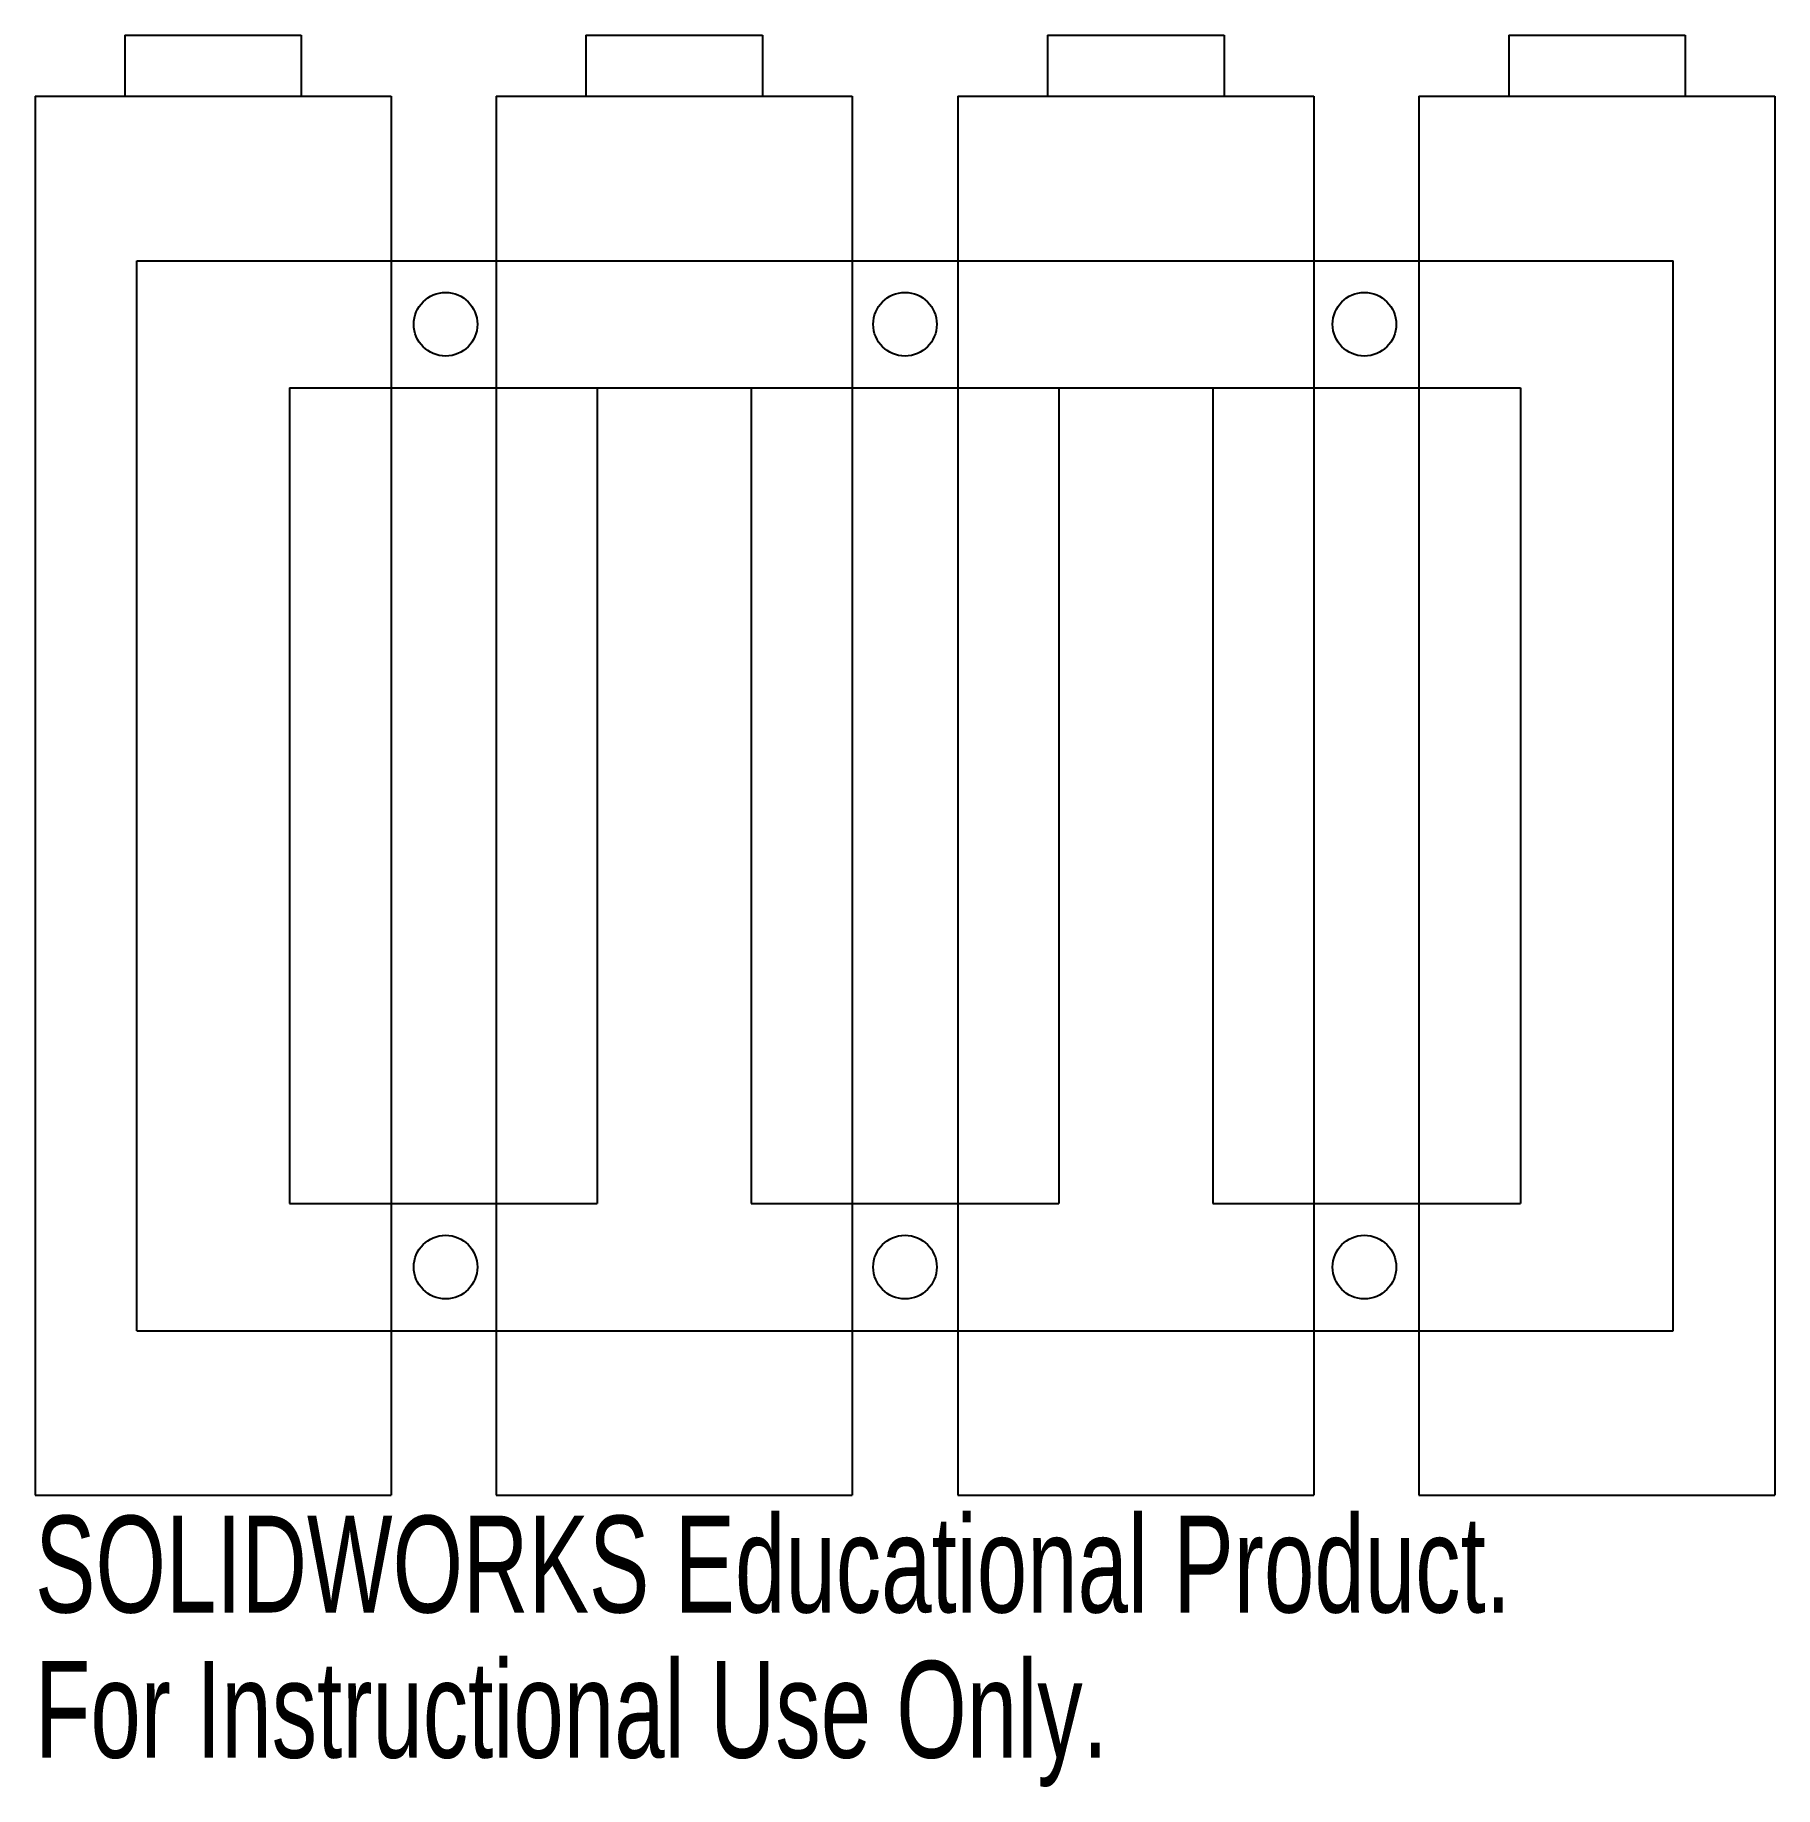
# Model space of a CAD drawing. Header units: inches. Extents: x -0.2 to 3.22, y -0.9 to 2.55.
import ezdxf

# ---------------------------------------------------------------- set-up
doc = ezdxf.new("R2010")
doc.units = ezdxf.units.IN
doc.header["$MEASUREMENT"] = 0
doc.linetypes.add('CENTERX2', pattern=[0.8, 0.5, -0.1, 0.1, -0.1])
doc.styles.add('SLDTEXTSTYLE0', font='TXT', dxfattribs={"width": 0.7})

msp = doc.modelspace()

# ---------------------------------------------------------------- linework, layer by layer
at = {"color": 7, "linetype": 'Continuous'}
for p, q in [((-0.0233, 2.5465), (0.3233, 2.5465)), ((-0.0233, 2.5465), (-0.0233, 2.4265)), ((0.3233, 2.5465), (0.3233, 2.4265)), ((0.8829, 2.5465), (1.2296, 2.5465)), ((0.8829, 2.5465), (0.8829, 2.4265)), ((1.2296, 2.5465), (1.2296, 2.4265)), ((1.7904, 2.5465), (2.1371, 2.5465)), ((1.7904, 2.5465), (1.7904, 2.4265)), ((2.1371, 2.5465), (2.1371, 2.4265)), ((2.6967, 2.5465), (3.0433, 2.5465)), ((2.6967, 2.5465), (2.6967, 2.4265)), ((3.0433, 2.5465), (3.0433, 2.4265)), ((-0.2, 2.4265), (0.5, 2.4265)), ((-0.2, 2.4265), (-0.2, -0.3235)), ((-0.0233, 2.4265), (0.3233, 2.4265)), ((0.5, 2.4265), (0.5, -0.3235)), ((0.7063, 2.4265), (1.4062, 2.4265)), ((0.7063, 2.4265), (0.7063, -0.3235)), ((0.8829, 2.4265), (1.2296, 2.4265)), ((1.4062, 2.4265), (1.4062, -0.3235)), ((1.6138, 2.4265), (2.3138, 2.4265)), ((1.6138, 2.4265), (1.6138, -0.3235)), ((1.7904, 2.4265), (2.1371, 2.4265)), ((2.3138, 2.4265), (2.3138, -0.3235)), ((2.52, 2.4265), (3.22, 2.4265)), ((2.52, 2.4265), (2.52, -0.3235)), ((2.6967, 2.4265), (3.0433, 2.4265)), ((3.22, 2.4265), (3.22, -0.3235)), ((0, 0), (0, 2.103)), ((0, 2.103), (3.02, 2.103)), ((3.02, 0), (3.02, 2.103)), ((0.3, 1.853), (0.905, 1.853)), ((0.3, 1.853), (0.3, 0.25)), ((0.905, 1.853), (0.905, 0.25)), ((1.2075, 1.853), (1.8125, 1.853)), ((1.2075, 1.853), (1.2075, 0.25)), ((1.8125, 1.853), (1.8125, 0.25)), ((2.115, 1.853), (2.72, 1.853)), ((2.115, 1.853), (2.115, 0.25)), ((2.72, 1.853), (2.72, 0.25)), ((0.3, 0.25), (0.905, 0.25)), ((1.2075, 0.25), (1.8125, 0.25)), ((2.115, 0.25), (2.72, 0.25)), ((0, 0), (3.02, 0)), ((-0.2, -0.3235), (0.5, -0.3235)), ((0.7063, -0.3235), (1.4062, -0.3235)), ((1.6138, -0.3235), (2.3138, -0.3235)), ((2.52, -0.3235), (3.22, -0.3235))]:
    msp.add_line(p, q, dxfattribs=at)
at = {"color": 7, "linetype": 'CENTERX2'}
for p, q in [((0.905, 1.853), (1.2075, 1.853)), ((1.8125, 1.853), (2.115, 1.853))]:
    msp.add_line(p, q, dxfattribs=at)
at = {"color": 7, "linetype": 'Continuous'}
for centre in [(0.607, 1.978), (1.51, 1.978), (2.413, 1.978), (0.607, 0.125), (1.51, 0.125), (2.413, 0.125)]:
    msp.add_circle(centre, 0.0625, dxfattribs=at)

# ---------------------------------------------------------------- texts
at = {"color": 7, "linetype": 'Continuous', "char_height": 0.1903, "attachment_point": 1, "style": 'SLDTEXTSTYLE0'}
for s, insert in [('SOLIDWORKS Educational Product.', (-0.2, -0.3636)), ('For Instructional Use Only.', (-0.2, -0.6491))]:
    msp.add_mtext(s, dxfattribs=dict(at, insert=insert))

doc.saveas('drawing.dxf')
